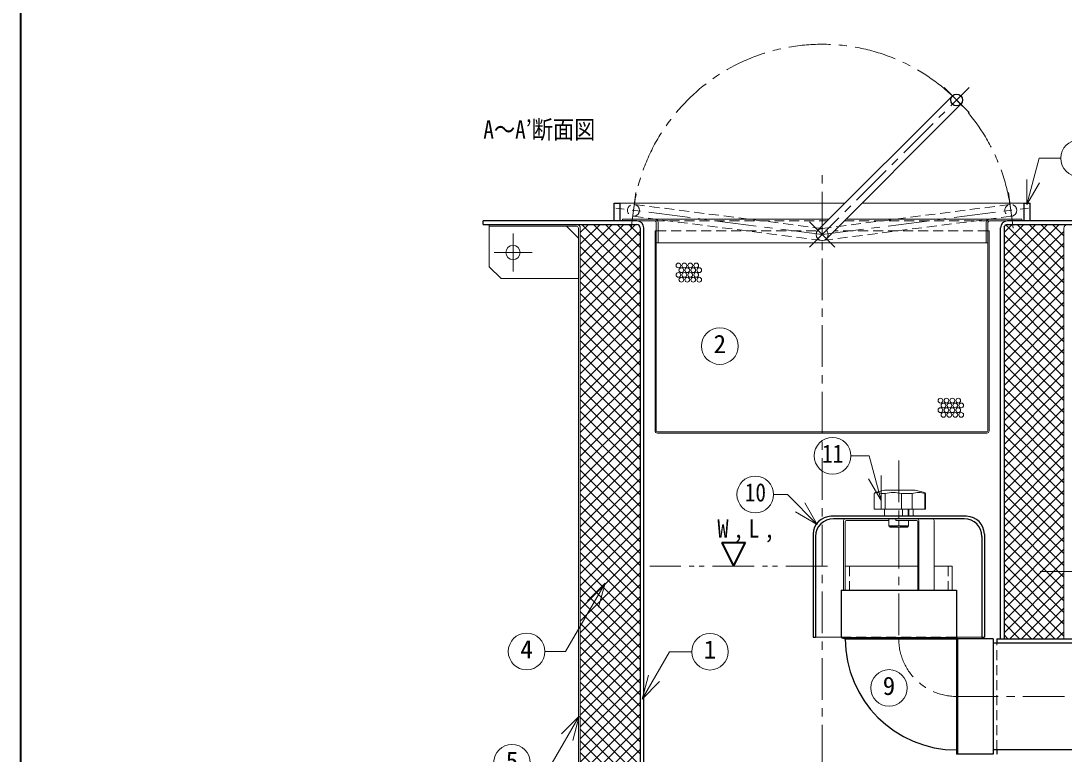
# Model space of a CAD drawing. Units: millimetres at full size, sheet at 1:7; details may follow other scales. Extents: x -1450 to 1385, y -937 to 1030.
# Drawn here: x -1450 to -572, y -507 to 110 of the extents above; entities that cross this region are included whole.
import ezdxf
from ezdxf.enums import TextEntityAlignment as Align

# ---------------------------------------------------------------- set-up
doc = ezdxf.new("R2010")
doc.units = ezdxf.units.MM
doc.header["$LTSCALE"] = 7
for name, pattern in [('CHAIN1', [8, 5, -1, 1, -1]), ('DASHED1', [1.8, 1.2, -0.6]), ('DOUBLE_CHAIN1', [8.8, 5, -1, 0.6, -0.6, 0.6, -1])]:
    doc.linetypes.add(name, pattern=pattern)
doc.layers.add('0-0_ﾚｲﾔ1', color=4, linetype='Continuous', lineweight=9)
doc.styles.add('ＭＳ ゴシック', font='')
doc.styles.get('ＭＳ ゴシック').set_extended_font_data('MS Gothic')

msp = doc.modelspace()

# ---------------------------------------------------------------- linework, layer by layer
at = {"layer": '0-0_ﾚｲﾔ1', "color": 1, "lineweight": 40}
for p, q in [((-1449.745, -936.545), (-1449.745, 1030.455)), ((-860.245, -329.045), (-850.245, -349.045)), ((-860.245, -329.045), (-840.245, -329.045)), ((-850.245, -349.045), (-840.245, -329.045))]:
    msp.add_line(p, q, dxfattribs=at)
at = {"layer": '0-0_ﾚｲﾔ1', "linetype": 'CHAIN1'}
for p, q in [((-786.352, -80.652), (-652.002, 53.698)), ((-673.215, 53.698), (-652.002, 32.485)), ((-775.745, -629.26), (-775.745, -18.545)), ((-936.354, -64.59), (-932.542, -34.834)), ((-615.136, -64.59), (-618.949, -34.834)), ((-775.745, -70.045), (-949.326, -47.806)), ((-775.745, -70.045), (-602.164, -47.806)), ((-786.352, -59.439), (-765.139, -80.652)), ((-1035.745, -101.145), (-1035.745, -69.145)), ((-1019.745, -85.145), (-1051.745, -85.145)), ((-711.289, -260.045), (-711.289, -410.009)), ((-592.345, -353.545), (-549.145, -353.545)), ((-662.789, -458.545), (106.255, -458.545))]:
    msp.add_line(p, q, dxfattribs=at)
at = {"layer": '0-0_ﾚｲﾔ1', "color": 7, "lineweight": 18}
for p, q in [((-666.144, 46.627), (-779.281, -66.51)), ((-659.073, 39.556), (-772.21, -73.581)), ((-603.499, -44.868), (-593.053, -5.884)), ((-575.049, -5.884), (-593.053, -5.884)), ((-603.499, -44.868), (-603.499, -23.868)), ((-603.499, -44.868), (-592.999, -26.681)), ((-943.745, -57.045), (-943.745, -58.545)), ((-943.745, -57.045), (-916.745, -57.045)), ((-931.745, -58.545), (-916.745, -58.545)), ((-915.245, -235.045), (-915.245, -60.045)), ((-913.745, -60.045), (-913.745, -77.045)), ((-637.745, -60.045), (-637.745, -77.045)), ((-636.245, -235.045), (-636.245, -60.045)), ((-634.745, -57.045), (-607.745, -57.045)), ((-634.745, -58.545), (-619.745, -58.545)), ((-607.745, -58.545), (-607.745, -57.045)), ((-1055.745, -63.145), (-1055.745, -61.545)), ((-982.345, -63.145), (-1055.745, -63.145)), ((-980.745, -615.345), (-980.745, -64.745)), ((-979.145, -613.745), (-979.145, -64.745)), ((-636.245, -67.045), (-635.245, -67.045)), ((-635.245, -235.045), (-635.245, -67.045)), ((-572.345, -410.045), (-572.345, -64.745)), ((-915.245, -77.045), (-913.745, -77.045)), ((-637.745, -77.045), (-636.245, -77.045)), ((-914.245, -236.045), (-637.245, -236.045)), ((-914.245, -237.045), (-637.245, -237.045)), ((-736.216, -256.171), (-751.607, -256.171)), ((-726.172, -293.655), (-736.216, -256.171)), ((-726.172, -293.655), (-736.672, -275.469)), ((-726.172, -293.655), (-726.172, -272.655)), ((-805.009, -288.688), (-816.634, -288.688)), ((-779.921, -313.776), (-805.009, -288.688)), ((-779.921, -313.776), (-790.421, -295.59)), ((-779.921, -313.776), (-798.108, -303.276)), ((-757.789, -310.545), (-757.789, -369.009)), ((-756.289, -369.009), (-756.289, -311.545)), ((-719.539, -310.545), (-755.289, -310.545)), ((-713.659, -309.045), (-713.659, -310.545)), ((-696.284, -310.545), (-713.659, -310.545)), ((-695.284, -311.545), (-695.284, -369.009)), ((-694.534, -310.545), (-694.534, -369.009)), ((-681.544, -310.545), (-681.544, -369.009)), ((-756.289, -349.045), (-695.284, -349.045)), ((-958.343, -363.242), (-991.516, -420.699)), ((-958.343, -363.242), (-973.192, -378.092)), ((-958.343, -363.242), (-963.778, -383.527)), ((-991.516, -420.699), (-1008.97, -420.699)), ((-927.268, -460.882), (-904.175, -420.883)), ((-885.489, -420.883), (-904.175, -420.883)), ((-927.268, -460.882), (-921.833, -440.598)), ((-927.268, -460.882), (-912.419, -446.033)), ((-980.145, -475.189), (-1002.694, -514.244)), ((-980.145, -475.189), (-994.995, -490.038)), ((-980.145, -475.189), (-985.581, -495.474))]:
    msp.add_line(p, q, dxfattribs=at)
at = {"layer": '0-0_ﾚｲﾔ1', "color": 5, "lineweight": 25}
for p, q in [((-945.745, -58.545), (-945.745, -43.545)), ((-605.745, -43.545), (-600.745, -43.545)), ((-605.745, -58.545), (-605.745, -43.545)), ((-600.745, -58.545), (-600.745, -43.545)), ((-1060.745, -61.545), (-1060.745, -58.545)), ((-931.745, -58.545), (-1060.745, -58.545)), ((-490.745, -58.545), (-619.745, -58.545)), ((-1060.745, -61.545), (-931.745, -61.545)), ((-928.745, -64.545), (-928.745, -561.545)), ((-925.745, -558.545), (-925.745, -64.545)), ((-625.745, -410.045), (-625.745, -64.545)), ((-622.745, -64.545), (-622.745, -410.045)), ((-654.289, -307.045), (-768.289, -307.045)), ((-656.289, -309.045), (-766.289, -309.045)), ((-783.289, -322.045), (-783.289, -408.545)), ((-781.289, -324.045), (-781.289, -408.545)), ((-641.289, -324.045), (-641.289, -408.545)), ((-639.289, -322.045), (-639.289, -408.545)), ((-759.789, -369.009), (-759.789, -409.009)), ((-759.789, -369.009), (-662.789, -369.009)), ((-662.789, -369.009), (-662.789, -507.009)), ((-783.289, -408.545), (-781.289, -408.545)), ((-759.789, -409.009), (-756.289, -410.009)), ((-759.789, -409.009), (-662.789, -409.009)), ((-756.289, -410.009), (-662.789, -410.009)), ((-662.789, -409.009), (-661.789, -410.009)), ((-661.789, -410.009), (-661.789, -507.009)), ((-631.789, -410.009), (-661.789, -410.009)), ((-641.289, -408.545), (-639.289, -408.545)), ((-631.789, -410.009), (-631.789, -507.009)), ((-628.745, -410.045), (-546.745, -410.045)), ((-628.745, -410.045), (-628.745, -413.545)), ((-631.789, -413.545), (-546.745, -413.545)), ((-631.789, -507.009), (-662.789, -507.009)), ((-546.745, -503.545), (-631.745, -503.545)), ((-628.745, -503.545), (-628.745, -507.045))]:
    msp.add_line(p, q, dxfattribs=at)
at = {"layer": '0-0_ﾚｲﾔ1'}
for p, q in [((-945.745, -43.545), (-756.316, -43.545)), ((-742.174, -43.545), (-605.745, -43.545)), ((-916.745, -57.045), (-769.816, -57.045)), ((-755.674, -57.045), (-634.745, -57.045)), ((-1055.745, -97.145), (-1055.745, -63.145)), ((-990.745, -63.145), (-980.745, -73.145)), ((-982.202, -61.549), (-982.198, -61.545)), ((-979.145, -107.99), (-932.701, -61.545)), ((-979.145, -98.09), (-942.601, -61.545)), ((-979.145, -88.191), (-952.5, -61.545)), ((-979.145, -78.291), (-962.399, -61.545)), ((-979.145, -68.392), (-972.299, -61.545)), ((-979.145, -117.889), (-928.745, -67.489)), ((-979.145, -70.201), (-928.745, -120.601)), ((-977.902, -61.545), (-928.745, -110.702)), ((-968.002, -61.545), (-928.745, -100.802)), ((-958.103, -61.545), (-928.745, -90.903)), ((-948.203, -61.545), (-928.745, -81.003)), ((-938.304, -61.545), (-928.745, -71.104)), ((-622.745, -107.972), (-576.319, -61.545)), ((-622.745, -98.072), (-586.219, -61.545)), ((-622.745, -88.173), (-596.118, -61.545)), ((-622.745, -78.273), (-606.018, -61.545)), ((-622.745, -68.374), (-615.917, -61.545)), ((-622.745, -117.871), (-572.345, -67.471)), ((-621.163, -61.902), (-572.345, -110.72)), ((-611.62, -61.545), (-572.345, -100.82)), ((-601.721, -61.545), (-572.345, -90.921)), ((-591.821, -61.545), (-572.345, -81.021)), ((-581.922, -61.545), (-572.345, -71.122)), ((-979.145, -127.789), (-928.745, -77.389)), ((-913.745, -77.045), (-637.745, -77.045)), ((-622.745, -70.219), (-572.345, -120.619)), ((-622.745, -127.77), (-572.345, -77.37)), ((-979.145, -80.101), (-928.745, -130.501)), ((-979.145, -137.688), (-928.745, -87.288)), ((-622.745, -80.119), (-572.345, -130.519)), ((-622.745, -137.67), (-572.345, -87.27)), ((-979.145, -90), (-928.745, -140.4)), ((-622.745, -90.018), (-572.345, -140.418)), ((-979.145, -147.588), (-928.745, -97.188)), ((-979.145, -99.9), (-928.745, -150.3)), ((-622.745, -147.569), (-572.345, -97.169)), ((-622.745, -99.918), (-572.345, -150.318)), ((-979.145, -157.487), (-928.745, -107.087)), ((-979.145, -109.799), (-928.745, -160.199)), ((-622.745, -157.469), (-572.345, -107.069)), ((-622.745, -109.817), (-572.345, -160.217)), ((-979.145, -167.387), (-928.745, -116.987)), ((-979.145, -119.699), (-928.745, -170.099)), ((-622.745, -167.368), (-572.345, -116.968)), ((-622.745, -119.717), (-572.345, -170.117)), ((-979.145, -177.286), (-928.745, -126.886)), ((-979.145, -129.598), (-928.745, -179.998)), ((-622.745, -177.268), (-572.345, -126.868)), ((-622.745, -129.616), (-572.345, -180.016)), ((-979.145, -187.186), (-928.745, -136.786)), ((-979.145, -139.498), (-928.745, -189.898)), ((-622.745, -187.167), (-572.345, -136.767)), ((-622.745, -139.516), (-572.345, -189.916)), ((-979.145, -197.085), (-928.745, -146.685)), ((-622.745, -197.067), (-572.345, -146.667)), ((-979.145, -149.397), (-928.745, -199.797)), ((-979.145, -206.985), (-928.745, -156.585)), ((-622.745, -149.415), (-572.345, -199.815)), ((-622.745, -206.966), (-572.345, -156.566)), ((-979.145, -159.297), (-928.745, -209.697)), ((-979.145, -216.884), (-928.745, -166.484)), ((-622.745, -159.315), (-572.345, -209.715)), ((-622.745, -216.866), (-572.345, -166.466)), ((-979.145, -169.196), (-928.745, -219.596)), ((-622.745, -169.214), (-572.345, -219.614)), ((-979.145, -226.784), (-928.745, -176.384)), ((-979.145, -179.096), (-928.745, -229.496)), ((-622.745, -226.765), (-572.345, -176.365)), ((-622.745, -179.114), (-572.345, -229.514)), ((-979.145, -236.683), (-928.745, -186.283)), ((-979.145, -188.995), (-928.745, -239.395)), ((-622.745, -236.665), (-572.345, -186.265)), ((-622.745, -189.013), (-572.345, -239.413)), ((-979.145, -246.583), (-928.745, -196.183)), ((-979.145, -198.895), (-928.745, -249.295)), ((-622.745, -246.564), (-572.345, -196.164)), ((-622.745, -198.913), (-572.345, -249.313)), ((-979.145, -256.482), (-928.745, -206.082)), ((-979.145, -208.794), (-928.745, -259.194)), ((-622.745, -256.464), (-572.345, -206.064)), ((-622.745, -208.812), (-572.345, -259.212)), ((-979.145, -266.382), (-928.745, -215.982)), ((-979.145, -218.694), (-928.745, -269.094)), ((-622.745, -266.363), (-572.345, -215.963)), ((-622.745, -218.712), (-572.345, -269.112)), ((-979.145, -276.281), (-928.745, -225.881)), ((-622.745, -276.263), (-572.345, -225.863)), ((-979.145, -228.593), (-928.745, -278.993)), ((-979.145, -286.181), (-928.745, -235.781)), ((-622.745, -228.611), (-572.345, -279.011)), ((-622.745, -286.162), (-572.345, -235.762)), ((-979.145, -238.493), (-928.745, -288.893)), ((-979.145, -296.08), (-928.745, -245.68)), ((-622.745, -238.511), (-572.345, -288.911)), ((-622.745, -296.062), (-572.345, -245.662)), ((-979.145, -248.392), (-928.745, -298.792)), ((-622.745, -248.41), (-572.345, -298.81)), ((-979.145, -305.98), (-928.745, -255.58)), ((-979.145, -258.292), (-928.745, -308.692)), ((-622.745, -305.961), (-572.345, -255.561)), ((-622.745, -258.31), (-572.345, -308.71)), ((-979.145, -315.879), (-928.745, -265.479)), ((-979.145, -268.191), (-928.745, -318.591)), ((-622.745, -315.861), (-572.345, -265.461)), ((-622.745, -268.209), (-572.345, -318.609)), ((-979.145, -325.779), (-928.745, -275.379)), ((-979.145, -278.091), (-928.745, -328.491)), ((-622.745, -325.76), (-572.345, -275.36)), ((-622.745, -278.109), (-572.345, -328.509)), ((-979.145, -335.678), (-928.745, -285.278)), ((-979.145, -287.99), (-928.745, -338.39)), ((-731.911, -287.85), (-731.911, -301.045)), ((-723.212, -285.138), (-731.125, -286.873)), ((-726.221, -287.85), (-726.221, -301.045)), ((-722.356, -285.045), (-698.344, -285.045)), ((-709.102, -287.85), (-709.102, -301.045)), ((-697.487, -285.138), (-689.575, -286.873)), ((-689.316, -287.85), (-689.316, -301.045)), ((-622.745, -335.66), (-572.345, -285.26)), ((-622.745, -288.008), (-572.345, -338.408)), ((-979.145, -345.578), (-928.745, -295.178)), ((-979.145, -297.89), (-928.745, -348.29)), ((-622.745, -345.559), (-572.345, -295.159)), ((-622.745, -297.908), (-572.345, -348.308)), ((-979.145, -355.477), (-928.745, -305.077)), ((-688.789, -301.045), (-731.911, -301.045)), ((-723.289, -301.045), (-723.289, -307.045)), ((-708.078, -301.045), (-708.078, -307.045)), ((-703.399, -301.045), (-703.399, -307.045)), ((-702.881, -301.045), (-702.881, -307.045)), ((-699.289, -301.045), (-699.289, -307.045)), ((-622.745, -355.459), (-572.345, -305.059)), ((-979.145, -307.789), (-928.745, -358.189)), ((-979.145, -365.377), (-928.745, -314.977)), ((-719.539, -315.045), (-703.039, -315.045)), ((-711.289, -315.045), (-711.289, -310.545)), ((-622.745, -307.807), (-572.345, -358.207)), ((-622.745, -365.358), (-572.345, -314.958)), ((-979.145, -317.689), (-928.745, -368.089)), ((-622.745, -317.707), (-572.345, -368.107)), ((-979.145, -375.276), (-928.745, -324.876)), ((-979.145, -327.588), (-928.745, -377.988)), ((-622.745, -375.258), (-572.345, -324.858)), ((-622.745, -327.606), (-572.345, -378.006)), ((-979.145, -385.176), (-928.745, -334.776)), ((-979.145, -337.488), (-928.745, -387.888)), ((-622.745, -385.157), (-572.345, -334.757)), ((-622.745, -337.506), (-572.345, -387.906)), ((-979.145, -395.075), (-928.745, -344.675)), ((-979.145, -347.387), (-928.745, -397.787)), ((-622.745, -395.057), (-572.345, -344.657)), ((-622.745, -347.405), (-572.345, -397.805)), ((-979.145, -404.975), (-928.745, -354.575)), ((-979.145, -357.287), (-928.745, -407.687)), ((-622.745, -404.956), (-572.345, -354.556)), ((-622.745, -357.305), (-572.345, -407.705)), ((-979.145, -414.874), (-928.745, -364.474)), ((-979.145, -367.186), (-928.745, -417.586)), ((-622.745, -367.204), (-579.904, -410.045)), ((-617.935, -410.045), (-572.345, -364.456)), ((-979.145, -424.774), (-928.745, -374.374)), ((-979.145, -377.086), (-928.745, -427.486)), ((-622.745, -377.104), (-589.804, -410.045)), ((-608.035, -410.045), (-572.345, -374.355)), ((-979.145, -434.673), (-928.745, -384.273)), ((-598.136, -410.045), (-572.345, -384.255)), ((-979.145, -386.985), (-928.745, -437.385)), ((-979.145, -444.573), (-928.745, -394.173)), ((-622.745, -387.003), (-599.703, -410.045)), ((-588.236, -410.045), (-572.345, -394.154)), ((-979.145, -396.885), (-928.745, -447.285)), ((-622.745, -396.903), (-609.603, -410.045)), ((-979.145, -454.472), (-928.745, -404.072)), ((-979.145, -406.784), (-928.745, -457.184)), ((-781.289, -408.545), (-759.789, -408.545)), ((-662.789, -408.545), (-641.289, -408.545)), ((-622.745, -406.802), (-619.502, -410.045)), ((-578.337, -410.045), (-572.345, -404.054)), ((-979.145, -464.372), (-928.745, -413.972)), ((-979.145, -416.684), (-928.745, -467.084)), ((-979.145, -474.271), (-928.745, -423.871)), ((-979.145, -426.583), (-928.745, -476.983)), ((-979.145, -484.17), (-928.745, -433.77)), ((-979.145, -436.483), (-928.745, -486.883)), ((-979.145, -494.07), (-928.745, -443.67)), ((-979.145, -446.382), (-928.745, -496.782)), ((-979.145, -503.969), (-928.745, -453.569)), ((-979.145, -456.282), (-928.745, -506.682)), ((-979.145, -513.869), (-928.745, -463.469)), ((-979.145, -466.181), (-928.745, -516.581)), ((-979.145, -523.768), (-928.745, -473.368)), ((-979.145, -476.081), (-928.745, -526.481)), ((-979.145, -533.668), (-928.745, -483.268)), ((-979.145, -485.98), (-928.745, -536.38)), ((-979.145, -543.567), (-928.745, -493.167)), ((-979.145, -495.88), (-928.745, -546.28)), ((-979.145, -553.467), (-928.745, -503.067)), ((-979.145, -505.779), (-928.745, -556.179))]:
    msp.add_line(p, q, dxfattribs=at)
at = {"layer": '0-0_ﾚｲﾔ1', "linetype": 'DASHED1'}
for p, q in [((-775.11, -65.086), (-933.813, -44.752)), ((-776.381, -65.086), (-617.678, -44.752)), ((-776.381, -75.005), (-935.083, -54.671)), ((-916.745, -58.545), (-771.316, -58.545)), ((-775.11, -75.005), (-616.407, -54.671)), ((-757.174, -58.545), (-634.745, -58.545)), ((-915.245, -67.045), (-779.745, -67.045)), ((-636.245, -67.045), (-765.674, -67.045)), ((-752.789, -349.045), (-752.789, -369.009)), ((-669.789, -349.045), (-669.789, -369.009)), ((-759.789, -408.545), (-662.789, -408.545))]:
    msp.add_line(p, q, dxfattribs=at)
at = {"layer": '0-0_ﾚｲﾔ1', "linetype": 'DOUBLE_CHAIN1'}
msp.add_line((-771.289, -349.045), (-920.745, -349.045), dxfattribs=at)
at = {"layer": '0-0_ﾚｲﾔ1', "color": 7, "linetype": 'DASHED1', "lineweight": 18}
msp.add_line((-628.745, -503.545), (-628.745, -413.545), dxfattribs=at)
at = {"layer": '0-0_ﾚｲﾔ1', "color": 5, "lineweight": 25}
for points in [[(-950.745, -58.545), (-950.745, -43.545), (-945.745, -43.545)], [(-619.745, -61.545), (-490.745, -61.545), (-490.745, -58.545)]]:
    msp.add_lwpolyline(points, dxfattribs=at)
at = {"layer": '0-0_ﾚｲﾔ1', "color": 7, "lineweight": 18}
for points in [[(-916.245, -235.045), (-916.245, -67.045), (-915.245, -67.045)], [(-681.544, -349.045), (-666.289, -349.045), (-666.289, -369.009)]]:
    msp.add_lwpolyline(points, dxfattribs=at)
at = {"layer": '0-0_ﾚｲﾔ1'}
for points in [[(-1055.745, -97.145), (-1045.745, -107.145), (-980.745, -107.145)], [(-726.221, -287.85), (-722.789, -287.85), (-722.789, -301.045)], [(-709.102, -287.85), (-699.896, -287.85), (-699.896, -301.045)], [(-689.316, -287.85), (-688.789, -287.85), (-688.789, -301.045)], [(-719.539, -309.045), (-719.539, -315.045), (-718.539, -316.045), (-704.039, -316.045)], [(-703.039, -310.545), (-703.039, -315.045), (-704.039, -316.045)]]:
    msp.add_lwpolyline(points, dxfattribs=at)
at = {"layer": '0-0_ﾚｲﾔ1', "color": 5, "lineweight": 25}
msp.add_circle((-662.608, 43.092), 5, dxfattribs=at)
at = {"layer": '0-0_ﾚｲﾔ1', "color": 7, "lineweight": 18}
for centre in [(-559.649, -5.884), (-861.788, -163.9), (-767.007, -256.171), (-832.034, -288.688), (-1024.37, -420.699), (-870.089, -420.883), (-719.499, -451.375), (-1036.658, -514.244)]:
    msp.add_circle(centre, 15.4, dxfattribs=at)
at = {"layer": '0-0_ﾚｲﾔ1', "linetype": 'DASHED1'}
for centre in [(-934.448, -49.712), (-617.043, -49.712)]:
    msp.add_circle(centre, 5, dxfattribs=at)
at = {"layer": '0-0_ﾚｲﾔ1'}
for centre, radius in [((-1035.745, -85.145), 6), ((-896.648, -96.03), 2), ((-891.648, -96.03), 2), ((-886.648, -96.03), 2), ((-881.648, -96.03), 2), ((-896.648, -104.03), 2), ((-894.148, -100.03), 2), ((-891.648, -104.03), 2), ((-889.148, -100.03), 2), ((-886.648, -104.03), 2), ((-884.148, -100.03), 2), ((-881.648, -104.03), 2), ((-879.148, -100.03), 2), ((-894.148, -108.03), 2), ((-889.148, -108.03), 2), ((-884.148, -108.03), 2), ((-879.148, -108.03), 2), ((-676.234, -209.747), 2), ((-671.234, -209.747), 2), ((-666.234, -209.747), 2), ((-661.234, -209.747), 2), ((-676.234, -217.747), 2), ((-673.734, -213.747), 2), ((-671.234, -217.747), 2), ((-668.734, -213.747), 2), ((-666.234, -217.747), 2), ((-663.734, -213.747), 2), ((-661.234, -217.747), 2), ((-658.734, -213.747), 2), ((-673.734, -221.747), 2), ((-668.734, -221.747), 2), ((-663.734, -221.747), 2), ((-658.734, -221.747), 2)]:
    msp.add_circle(centre, radius, dxfattribs=at)
at = {"layer": '0-0_ﾚｲﾔ1', "linetype": 'CHAIN1'}
for centre, radius, start, end in [((-775.745, -70.045), 160, 7.30115, 172.69885), ((-662.789, -410.009), 48.5, 180, 270)]:
    msp.add_arc(centre, radius, start, end, dxfattribs=at)
at = {"layer": '0-0_ﾚｲﾔ1', "color": 5, "lineweight": 25}
for centre, radius, start, end in [((-931.745, -64.545), 6, 0, 90), ((-619.745, -64.545), 6, 90, 180), ((-931.745, -64.545), 3, 0, 90), ((-619.745, -64.545), 3, 90, 180), ((-768.289, -322.045), 15, 90, 180), ((-654.289, -322.045), 15, 0, 90), ((-766.289, -324.045), 15, 90, 180), ((-656.289, -324.045), 15, 0, 90), ((-662.789, -410.009), 93.5, 180, 270)]:
    msp.add_arc(centre, radius, start, end, dxfattribs=at)
at = {"layer": '0-0_ﾚｲﾔ1', "color": 7, "lineweight": 18}
for centre, radius, start, end in [((-916.745, -60.045), 3, 0, 90), ((-916.745, -60.045), 1.5, 0, 90), ((-634.745, -60.045), 3, 90, 180), ((-634.745, -60.045), 1.5, 90, 180), ((-982.345, -64.745), 3.2, 0, 90), ((-982.345, -64.745), 1.6, 0, 90), ((-775.745, -70.045), 5, 135, 315), ((-569.145, -64.745), 3.2, 90, 180), ((-914.245, -235.045), 2, 180, 270), ((-914.245, -235.045), 1, 180, 270), ((-637.245, -235.045), 1, 270, 0), ((-637.245, -235.045), 2, 270, 0), ((-756.289, -310.545), 1.5, 90, 180), ((-755.289, -311.545), 1, 90, 180), ((-696.284, -311.545), 1, 0, 90), ((-696.034, -310.545), 1.5, 0, 90), ((-683.044, -310.545), 1.5, 0, 90)]:
    msp.add_arc(centre, radius, start, end, dxfattribs=at)
at = {"layer": '0-0_ﾚｲﾔ1', "linetype": 'DASHED1'}
msp.add_arc((-775.745, -70.045), 5, 315, 135, dxfattribs=at)
at = {"layer": '0-0_ﾚｲﾔ1'}
for centre, radius, start, end in [((-730.911, -287.85), 1, 102.36697, 180), ((-729.066, -292.548), 5.493, 58.8059, 121.1941), ((-722.356, -289.045), 4, 90, 102.36697), ((-715.946, -316.94), 29.885, 76.76187, 103.23813), ((-694.606, -305.073), 18.017, 72.92527, 107.07473), ((-698.344, -289.045), 4, 77.63303, 90), ((-689.789, -287.85), 1, 0, 77.63303), ((-715.414, -304.077), 11.719, 249.39031, 290.60969), ((-707.164, -304.077), 11.719, 249.39031, 290.60969)]:
    msp.add_arc(centre, radius, start, end, dxfattribs=at)

# ---------------------------------------------------------------- texts
at = {"layer": '0-0_ﾚｲﾔ1', "color": 7, "style": 'ＭＳ ゴシック', "width": 0.85}
for s, p in [('A～A’断面図', (-1060.745, 5.955)), ('11', (-775.757, -266.671)), ('10', (-840.784, -299.188))]:
    msp.add_text(s, height=15.4, dxfattribs=at).set_placement(p, align=Align.BOTTOM_LEFT)
at = {"layer": '0-0_ﾚｲﾔ1', "color": 7, "style": 'ＭＳ ゴシック'}
for s, p in [('2', (-867.038, -174.4)), ('4', (-1029.62, -431.199)), ('1', (-875.339, -431.383)), ('9', (-724.749, -461.875)), ('5', (-1041.908, -524.744))]:
    msp.add_text(s, height=15.4, dxfattribs=at).set_placement(p, align=Align.BOTTOM_LEFT)
at = {"layer": '0-0_ﾚｲﾔ1', "color": 7, "insert": (-863.87, -329.045), "char_height": 15.4, "attachment_point": 7, "style": 'ＭＳ ゴシック'}
msp.add_mtext('\\T1.38;\\W0.9;W,L,', dxfattribs=at)

doc.saveas('drawing.dxf')
